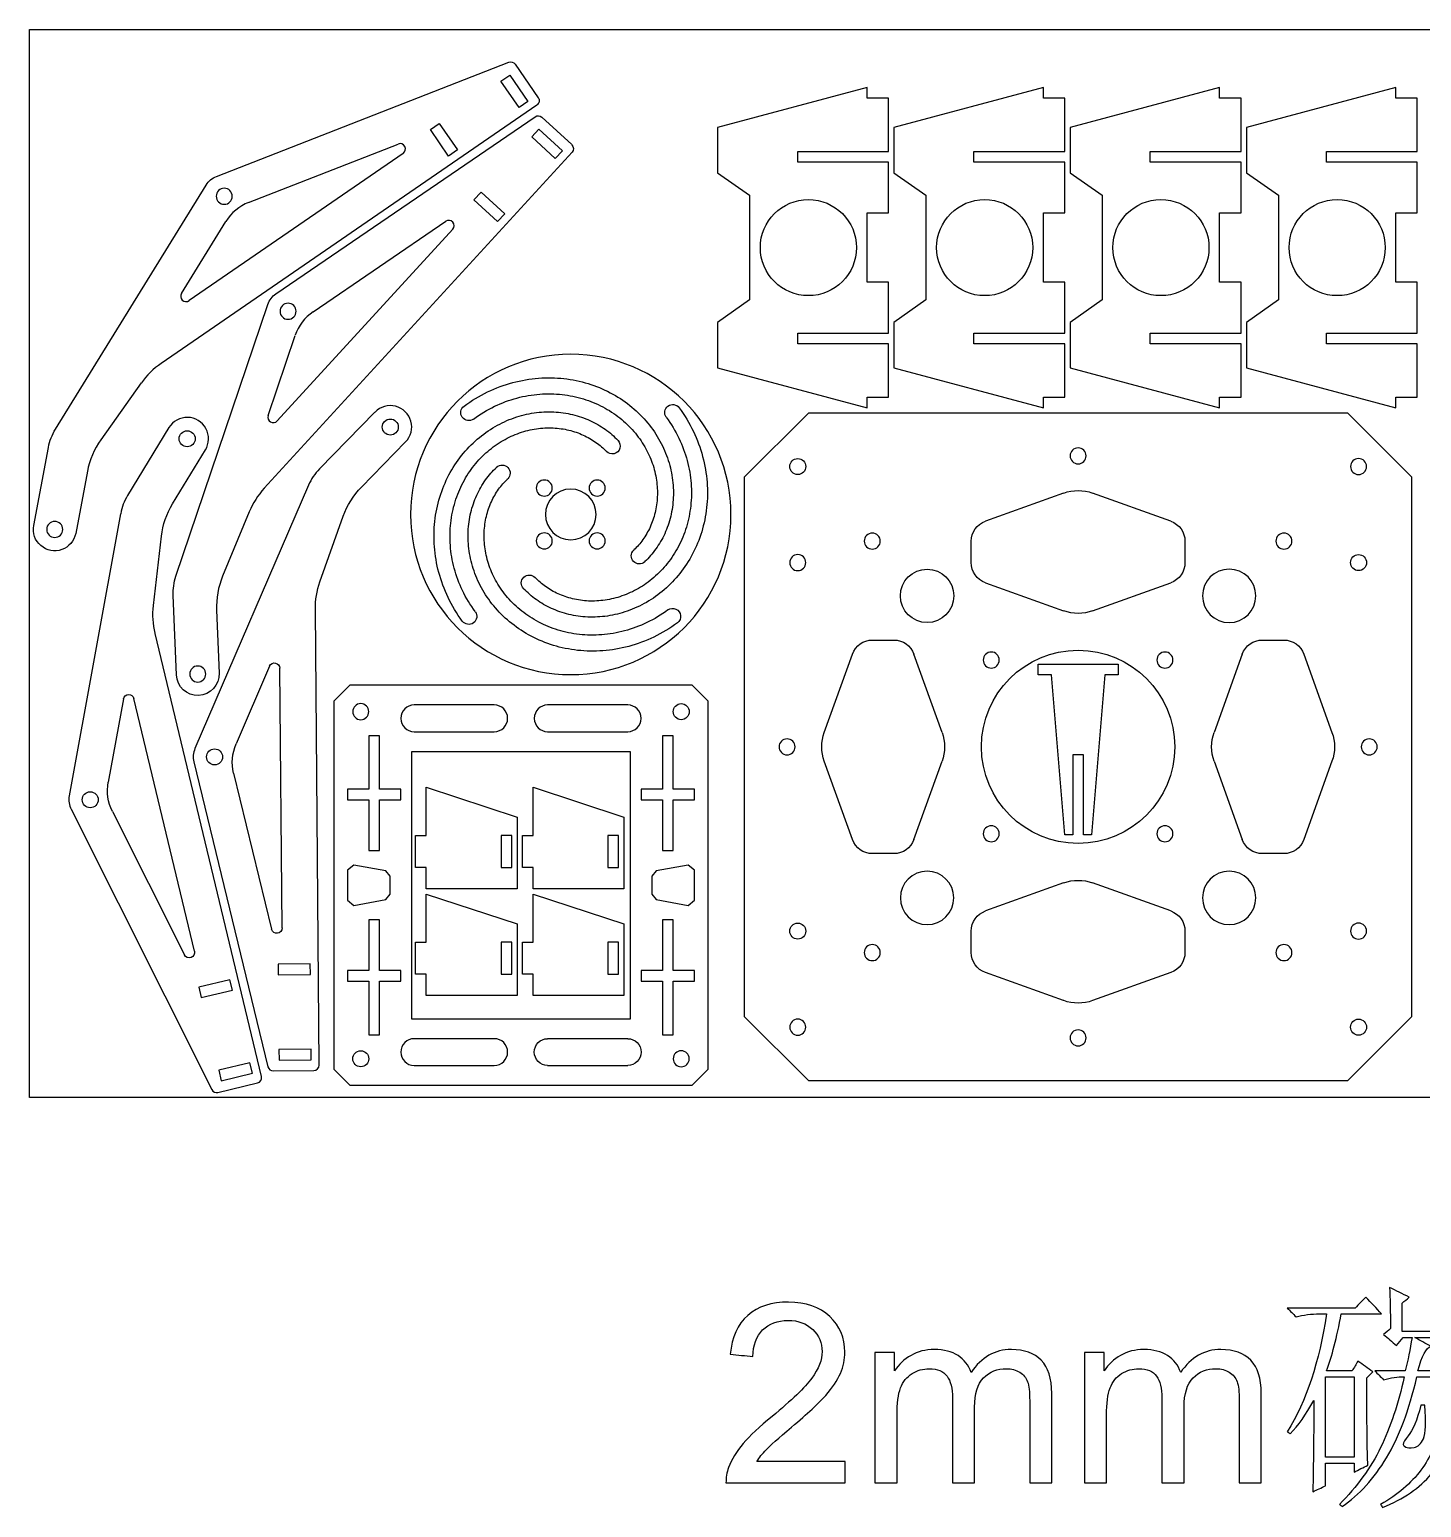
# Model space of a CAD drawing. Header units: millimetres. Extents: x -470 to 288, y -77 to 200.
# Drawn here: x -470.1 to -209.5, y -76.8 to 200 of the extents above; entities that cross this region are included whole.
import ezdxf

# ---------------------------------------------------------------- set-up
doc = ezdxf.new("R2010")
doc.units = ezdxf.units.MM
doc.layers.add('1', color=7, linetype='CONTINUOUS', true_color=0xffffff)

msp = doc.modelspace()

# ---------------------------------------------------------------- linework, layer by layer
at = {"layer": '1', "color": 3, "linetype": 'Continuous'}
for p, q in [((-470.13, 200.03), (-0.13, 200.03)), ((-470.13, 0.03), (-470.13, 200.03)), ((-435.13, 172.53), (-380.4, 193.9)), ((-381.88, 190.35), (-380.23, 191.49)), ((-380.23, 191.49), (-376.83, 186.54)), ((-379.22, 193.54), (-374.9, 187.27)), ((-378.48, 185.41), (-381.88, 190.35)), ((-313.3, 189.19), (-341.3, 181.68)), ((-313.3, 187.19), (-313.3, 189.19)), ((-280.3, 189.19), (-308.3, 181.68)), ((-280.3, 187.19), (-280.3, 189.19)), ((-247.3, 189.19), (-275.3, 181.68)), ((-247.3, 187.19), (-247.3, 189.19)), ((-214.3, 189.19), (-242.3, 181.68)), ((-214.3, 187.19), (-214.3, 189.19)), ((-375.16, 185.88), (-445.48, 137.5)), ((-376.83, 186.54), (-378.48, 185.41)), ((-309.3, 187.19), (-313.3, 187.19)), ((-309.3, 177.19), (-309.3, 187.19)), ((-276.3, 187.19), (-280.3, 187.19)), ((-276.3, 177.19), (-276.3, 187.19)), ((-243.3, 187.19), (-247.3, 187.19)), ((-243.3, 177.19), (-243.3, 187.19)), ((-210.3, 187.19), (-214.3, 187.19)), ((-210.3, 177.19), (-210.3, 187.19)), ((-423.99, 150.56), (-375.47, 183.7)), ((-374.23, 183.61), (-368.62, 178.47)), ((-395.06, 181.29), (-393.41, 182.42)), ((-391.66, 176.34), (-395.06, 181.29)), ((-393.41, 182.42), (-390.01, 177.48)), ((-376.11, 179.91), (-374.76, 181.39)), ((-371.69, 175.86), (-376.11, 179.91)), ((-374.76, 181.39), (-370.34, 177.33)), ((-341.3, 181.68), (-341.3, 173.19)), ((-308.3, 181.68), (-308.3, 173.19)), ((-275.3, 181.68), (-275.3, 173.19)), ((-242.3, 181.68), (-242.3, 173.19)), ((-429.12, 167.65), (-401.11, 178.59)), ((-390.01, 177.48), (-391.66, 176.34)), ((-370.34, 177.33), (-371.69, 175.86)), ((-326.3, 175.19), (-326.3, 177.19)), ((-326.3, 177.19), (-309.3, 177.19)), ((-293.3, 177.19), (-276.3, 177.19)), ((-293.3, 175.19), (-293.3, 177.19)), ((-260.3, 175.19), (-260.3, 177.19)), ((-260.3, 177.19), (-243.3, 177.19)), ((-227.3, 175.19), (-227.3, 177.19)), ((-227.3, 177.19), (-210.3, 177.19)), ((-400.18, 176.83), (-440.27, 149.26)), ((-368.56, 177.06), (-426.2, 114.11)), ((-309.3, 175.19), (-326.3, 175.19)), ((-309.3, 165.69), (-309.3, 175.19)), ((-276.3, 175.19), (-293.3, 175.19)), ((-276.3, 165.69), (-276.3, 175.19)), ((-243.3, 175.19), (-260.3, 175.19)), ((-243.3, 165.69), (-243.3, 175.19)), ((-210.3, 175.19), (-227.3, 175.19)), ((-210.3, 165.69), (-210.3, 175.19)), ((-341.3, 173.19), (-335.3, 168.99)), ((-308.3, 173.19), (-302.3, 168.99)), ((-275.3, 173.19), (-269.3, 168.99)), ((-242.3, 173.19), (-236.3, 168.99)), ((-465.28, 125.18), (-437.08, 170.9)), ((-386.92, 168.11), (-385.57, 169.59)), ((-385.57, 169.59), (-381.14, 165.53)), ((-335.3, 168.99), (-335.3, 149.39)), ((-302.3, 168.99), (-302.3, 149.39)), ((-269.3, 168.99), (-269.3, 149.39)), ((-236.3, 168.99), (-236.3, 149.39)), ((-382.49, 164.06), (-386.92, 168.11)), ((-441.69, 150.61), (-433.36, 164.11)), ((-417.03, 147.16), (-392.21, 164.12)), ((-381.14, 165.53), (-382.49, 164.06)), ((-313.3, 152.69), (-313.3, 165.69)), ((-313.3, 165.69), (-309.3, 165.69)), ((-280.3, 165.69), (-276.3, 165.69)), ((-280.3, 152.69), (-280.3, 165.69)), ((-247.3, 152.69), (-247.3, 165.69)), ((-247.3, 165.69), (-243.3, 165.69)), ((-214.3, 152.69), (-214.3, 165.69)), ((-214.3, 165.69), (-210.3, 165.69)), ((-390.9, 162.62), (-423.76, 126.73)), ((-309.3, 152.69), (-313.3, 152.69)), ((-309.3, 143.19), (-309.3, 152.69)), ((-276.3, 152.69), (-280.3, 152.69)), ((-276.3, 143.19), (-276.3, 152.69)), ((-243.3, 152.69), (-247.3, 152.69)), ((-243.3, 143.19), (-243.3, 152.69)), ((-210.3, 152.69), (-214.3, 152.69)), ((-210.3, 143.19), (-210.3, 152.69)), ((-442.71, 97.65), (-425.52, 148.54)), ((-335.3, 149.39), (-341.3, 145.19)), ((-302.3, 149.39), (-308.3, 145.19)), ((-269.3, 149.39), (-275.3, 145.19)), ((-236.3, 149.39), (-242.3, 145.19)), ((-341.3, 145.19), (-341.3, 136.69)), ((-308.3, 145.19), (-308.3, 136.69)), ((-275.3, 145.19), (-275.3, 136.69)), ((-242.3, 145.19), (-242.3, 136.69)), ((-425.45, 127.73), (-420.37, 142.76)), ((-326.3, 143.19), (-309.3, 143.19)), ((-326.3, 141.19), (-326.3, 143.19)), ((-309.3, 141.19), (-326.3, 141.19)), ((-309.3, 131.19), (-309.3, 141.19)), ((-293.3, 143.19), (-276.3, 143.19)), ((-293.3, 141.19), (-293.3, 143.19)), ((-276.3, 141.19), (-293.3, 141.19)), ((-276.3, 131.19), (-276.3, 141.19)), ((-260.3, 141.19), (-260.3, 143.19)), ((-260.3, 143.19), (-243.3, 143.19)), ((-243.3, 141.19), (-260.3, 141.19)), ((-243.3, 131.19), (-243.3, 141.19)), ((-227.3, 143.19), (-210.3, 143.19)), ((-227.3, 141.19), (-227.3, 143.19)), ((-210.3, 141.19), (-227.3, 141.19)), ((-210.3, 131.19), (-210.3, 141.19)), ((-341.3, 136.69), (-313.3, 129.19)), ((-308.3, 136.69), (-280.3, 129.19)), ((-275.3, 136.69), (-247.3, 129.19)), ((-242.3, 136.69), (-214.3, 129.19)), ((-449.2, 133.85), (-456.77, 123.22)), ((-313.3, 131.19), (-309.3, 131.19)), ((-313.3, 129.19), (-313.3, 131.19)), ((-280.3, 129.19), (-280.3, 131.19)), ((-280.3, 131.19), (-276.3, 131.19)), ((-247.3, 131.19), (-243.3, 131.19)), ((-247.3, 129.19), (-247.3, 131.19)), ((-214.3, 131.19), (-210.3, 131.19)), ((-214.3, 129.19), (-214.3, 131.19)), ((-405.45, 128.39), (-415.85, 117.74)), ((-324.3, 128.19), (-336.3, 116.19)), ((-223.3, 128.19), (-324.3, 128.19)), ((-211.3, 116.19), (-223.3, 128.19)), ((-444.03, 125.47), (-451.77, 112.76)), ((-407.98, 114.34), (-399.72, 122.8)), ((-469.35, 107.15), (-466.59, 121.78)), ((-443.35, 111.22), (-437.2, 121.31)), ((-459.3, 117.29), (-461.49, 105.67)), ((-417.88, 114.71), (-439.16, 65.39)), ((-336.3, 116.19), (-336.3, 15.19)), ((-211.3, 15.19), (-211.3, 116.19)), ((-276.51, 113.21), (-291.15, 107.95)), ((-256.45, 107.95), (-271.09, 113.21)), ((-453.07, 109.35), (-462.71, 56.51)), ((-428.99, 109.71), (-433.98, 97.65)), ((-415.76, 96.57), (-411.39, 108.87)), ((-446.92, 92.15), (-445.44, 105.12)), ((-293.8, 100.19), (-293.8, 104.19)), ((-253.8, 104.19), (-253.8, 100.19)), ((-291.15, 96.42), (-276.51, 91.16)), ((-271.09, 91.16), (-256.45, 96.42)), ((-442.62, 79.16), (-443.23, 94.04)), ((-415.91, 6.08), (-416.62, 91.43)), ((-435.11, 91.3), (-434.63, 79.49)), ((-426.71, 3.95), (-446.6, 86.95)), ((-321.33, 68.39), (-316.06, 83.04)), ((-312.3, 85.69), (-308.3, 85.69)), ((-299.27, 68.39), (-304.54, 83.04)), ((-243.06, 83.04), (-248.33, 68.39)), ((-239.3, 85.69), (-235.3, 85.69)), ((-231.54, 83.04), (-226.27, 68.39)), ((-425.18, 80.81), (-431.46, 66.24)), ((-422.85, 31.76), (-423.26, 80.42)), ((-281.3, 81.19), (-266.3, 81.19)), ((-281.3, 79.19), (-281.3, 81.19)), ((-266.3, 81.19), (-266.3, 79.19)), ((-278.8, 79.19), (-281.3, 79.19)), ((-276.3, 49.19), (-278.8, 79.19)), ((-268.8, 79.19), (-271.3, 49.19)), ((-266.3, 79.19), (-268.8, 79.19)), ((-410.12, 77.28, 0.05), (-413.12, 74.28, 0.05)), ((-410.12, 77.28, 0.05), (-346.12, 77.28, 0.05)), ((-343.12, 74.28, 0.05), (-346.12, 77.28, 0.05)), ((-452.55, 74.67), (-455.4, 59.06)), ((-439.26, 27.41), (-450.6, 74.73)), ((-413.12, 5.28, 0.05), (-413.12, 74.28, 0.05)), ((-383.12, 73.53, 0.05), (-398.12, 73.53, 0.05)), ((-358.12, 73.53, 0.05), (-373.12, 73.53, 0.05)), ((-343.12, 74.28, 0.05), (-343.12, 5.28, 0.05)), ((-404.62, 67.78, 0.05), (-406.62, 67.78, 0.05)), ((-406.62, 67.78, 0.05), (-406.62, 57.78, 0.05)), ((-404.62, 57.78, 0.05), (-404.62, 67.78, 0.05)), ((-398.12, 68.53, 0.05), (-383.12, 68.53, 0.05)), ((-373.12, 68.53, 0.05), (-358.12, 68.53, 0.05)), ((-351.62, 67.78, 0.05), (-351.62, 57.78, 0.05)), ((-349.62, 67.78, 0.05), (-351.62, 67.78, 0.05)), ((-349.62, 57.78, 0.05), (-349.62, 67.78, 0.05)), ((-357.62, 64.78, 0.05), (-398.62, 64.78, 0.05)), ((-398.62, 64.78, 0.05), (-398.62, 14.78, 0.05)), ((-357.62, 14.78, 0.05), (-357.62, 64.78, 0.05)), ((-274.8, 64.19), (-274.8, 49.19)), ((-272.8, 64.19), (-274.8, 64.19)), ((-272.8, 49.19), (-272.8, 64.19)), ((-439.37, 62.86), (-425.49, 5.77)), ((-316.06, 48.33), (-321.33, 62.98)), ((-304.54, 48.33), (-299.27, 62.98)), ((-248.33, 62.98), (-243.06, 48.33)), ((-226.27, 62.98), (-231.54, 48.33)), ((-431.93, 60.74), (-424.82, 31.52)), ((-410.62, 57.78, 0.05), (-410.62, 55.78, 0.05)), ((-406.62, 57.78, 0.05), (-410.62, 57.78, 0.05)), ((-410.62, 55.78, 0.05), (-406.62, 55.78, 0.05)), ((-406.62, 55.78, 0.05), (-406.62, 46.28, 0.05)), ((-400.62, 57.78, 0.05), (-404.62, 57.78, 0.05)), ((-404.62, 46.28, 0.05), (-404.62, 55.78, 0.05)), ((-404.62, 55.78, 0.05), (-400.62, 55.78, 0.05)), ((-400.62, 55.78, 0.05), (-400.62, 57.78, 0.05)), ((-395.85, 58.12, -0.03), (-378.85, 52.53, 0.03)), ((-395.85, 49.11, -0.03), (-395.85, 58.12, -0.03)), ((-375.85, 58.12, -0.03), (-358.85, 52.53, 0.03)), ((-375.85, 49.11, -0.03), (-375.85, 58.12, -0.03)), ((-351.62, 57.78, 0.05), (-355.62, 57.78, 0.05)), ((-355.62, 57.78, 0.05), (-355.62, 55.78, 0.05)), ((-355.62, 55.78, 0.05), (-351.62, 55.78, 0.05)), ((-351.62, 55.78, 0.05), (-351.62, 46.28, 0.05)), ((-345.62, 57.78, 0.05), (-349.62, 57.78, 0.05)), ((-349.62, 55.78, 0.05), (-345.62, 55.78, 0.05)), ((-349.62, 46.28, 0.05), (-349.62, 55.78, 0.05)), ((-345.62, 55.78, 0.05), (-345.62, 57.78, 0.05)), ((-462.35, 53.99), (-435.98, 1.49)), ((-454.62, 53.6), (-441.12, 26.73)), ((-378.85, 52.53, 0.03), (-378.85, 39.11, 0.03)), ((-358.85, 52.53, 0.03), (-358.85, 39.11, 0.03)), ((-397.85, 49.11, -0.04), (-395.85, 49.11, -0.03)), ((-397.85, 43.11, -0.04), (-397.85, 49.11, -0.04)), ((-381.85, 49.11, 0.02), (-381.85, 43.11, 0.02)), ((-379.85, 49.11, 0.03), (-381.85, 49.11, 0.02)), ((-379.85, 43.11, 0.03), (-379.85, 49.11, 0.03)), ((-377.85, 49.11, -0.04), (-375.85, 49.11, -0.03)), ((-377.85, 43.11, -0.04), (-377.85, 49.11, -0.04)), ((-361.85, 49.11, 0.02), (-361.85, 43.11, 0.02)), ((-359.85, 49.11, 0.03), (-361.85, 49.11, 0.02)), ((-359.85, 43.11, 0.03), (-359.85, 49.11, 0.03)), ((-274.8, 49.19), (-276.3, 49.19)), ((-271.3, 49.19), (-272.8, 49.19)), ((-406.62, 46.28, 0.05), (-404.62, 46.28, 0.05)), ((-351.62, 46.28, 0.05), (-349.62, 46.28, 0.05)), ((-308.3, 45.69), (-312.3, 45.69)), ((-235.3, 45.69), (-239.3, 45.69)), ((-409.43, 43.56, 0.05), (-410.62, 42.58, 0.05)), ((-410.62, 42.58, 0.05), (-410.62, 36.99, 0.05)), ((-403.43, 42.44, 0.05), (-409.43, 43.56, 0.05)), ((-402.62, 41.45, 0.05), (-403.43, 42.44, 0.05)), ((-395.85, 43.11, -0.03), (-397.85, 43.11, -0.04)), ((-395.85, 39.11, -0.03), (-395.85, 43.11, -0.03)), ((-381.85, 43.11, 0.02), (-379.85, 43.11, 0.03)), ((-375.85, 43.11, -0.03), (-377.85, 43.11, -0.04)), ((-375.85, 39.11, -0.03), (-375.85, 43.11, -0.03)), ((-361.85, 43.11, 0.02), (-359.85, 43.11, 0.03)), ((-352.8, 42.44, 0.05), (-353.62, 41.45, 0.05)), ((-346.8, 43.56, 0.05), (-352.8, 42.44, 0.05)), ((-345.62, 42.58, 0.05), (-346.8, 43.56, 0.05)), ((-345.62, 36.99, 0.05), (-345.62, 42.58, 0.05)), ((-402.62, 38.11, 0.05), (-402.62, 41.45, 0.05)), ((-378.85, 39.11, 0.03), (-395.85, 39.11, -0.03)), ((-358.85, 39.11, 0.03), (-375.85, 39.11, -0.03)), ((-353.62, 41.45, 0.05), (-353.62, 38.11, 0.05)), ((-276.51, 40.21), (-291.15, 34.95)), ((-256.45, 34.95), (-271.09, 40.21)), ((-410.62, 36.99, 0.05), (-409.43, 36, 0.05)), ((-409.43, 36, 0.05), (-403.43, 37.13, 0.05)), ((-403.43, 37.13, 0.05), (-402.62, 38.11, 0.05)), ((-395.85, 38.12, -0.03), (-378.85, 32.53, 0.03)), ((-395.85, 29.11, -0.03), (-395.85, 38.12, -0.03)), ((-375.85, 38.12, -0.03), (-358.85, 32.53, 0.03)), ((-375.85, 29.11, -0.03), (-375.85, 38.12, -0.03)), ((-353.62, 38.11, 0.05), (-352.8, 37.13, 0.05)), ((-352.8, 37.13, 0.05), (-346.8, 36, 0.05)), ((-346.8, 36, 0.05), (-345.62, 36.99, 0.05)), ((-404.62, 33.28, 0.05), (-406.62, 33.28, 0.05)), ((-406.62, 33.28, 0.05), (-406.62, 23.78, 0.05)), ((-404.62, 23.78, 0.05), (-404.62, 33.28, 0.05)), ((-351.62, 33.28, 0.05), (-351.62, 23.78, 0.05)), ((-349.62, 33.28, 0.05), (-351.62, 33.28, 0.05)), ((-349.62, 23.78, 0.05), (-349.62, 33.28, 0.05)), ((-378.85, 32.53, 0.03), (-378.85, 19.11, 0.03)), ((-358.85, 32.53, 0.03), (-358.85, 19.11, 0.03)), ((-293.8, 27.19), (-293.8, 31.19)), ((-253.8, 31.19), (-253.8, 27.19)), ((-397.85, 29.11, -0.04), (-395.85, 29.11, -0.03)), ((-397.85, 23.11, -0.04), (-397.85, 29.11, -0.04)), ((-381.85, 29.11, 0.02), (-381.85, 23.11, 0.02)), ((-379.85, 29.11, 0.03), (-381.85, 29.11, 0.02)), ((-379.85, 23.11, 0.03), (-379.85, 29.11, 0.03)), ((-377.85, 29.11, -0.04), (-375.85, 29.11, -0.03)), ((-377.85, 23.11, -0.04), (-377.85, 29.11, -0.04)), ((-361.85, 29.11, 0.02), (-361.85, 23.11, 0.02)), ((-359.85, 29.11, 0.03), (-361.85, 29.11, 0.02)), ((-359.85, 23.11, 0.03), (-359.85, 29.11, 0.03)), ((-417.56, 25.07), (-423.56, 25.02)), ((-423.56, 25.02), (-423.55, 23.02)), ((-417.55, 23.07), (-417.56, 25.07)), ((-423.55, 23.02), (-417.55, 23.07)), ((-410.62, 23.78, 0.05), (-410.62, 21.78, 0.05)), ((-406.62, 23.78, 0.05), (-410.62, 23.78, 0.05)), ((-400.62, 23.78, 0.05), (-404.62, 23.78, 0.05)), ((-400.62, 21.78, 0.05), (-400.62, 23.78, 0.05)), ((-395.85, 23.11, -0.03), (-397.85, 23.11, -0.04)), ((-395.85, 19.11, -0.03), (-395.85, 23.11, -0.03)), ((-381.85, 23.11, 0.02), (-379.85, 23.11, 0.03)), ((-375.85, 23.11, -0.03), (-377.85, 23.11, -0.04)), ((-375.85, 19.11, -0.03), (-375.85, 23.11, -0.03)), ((-361.85, 23.11, 0.02), (-359.85, 23.11, 0.03)), ((-355.62, 23.78, 0.05), (-355.62, 21.78, 0.05)), ((-351.62, 23.78, 0.05), (-355.62, 23.78, 0.05)), ((-345.62, 23.78, 0.05), (-349.62, 23.78, 0.05)), ((-345.62, 21.78, 0.05), (-345.62, 23.78, 0.05)), ((-276.51, 18.16), (-291.15, 23.42)), ((-256.45, 23.42), (-271.09, 18.16)), ((-432.6, 22.07), (-438.43, 20.67)), ((-438.43, 20.67), (-437.97, 18.73)), ((-437.97, 18.73), (-432.13, 20.13)), ((-432.13, 20.13), (-432.6, 22.07)), ((-410.62, 21.78, 0.05), (-406.62, 21.78, 0.05)), ((-406.62, 21.78, 0.05), (-406.62, 11.78, 0.05)), ((-404.62, 11.78, 0.05), (-404.62, 21.78, 0.05)), ((-404.62, 21.78, 0.05), (-400.62, 21.78, 0.05)), ((-355.62, 21.78, 0.05), (-351.62, 21.78, 0.05)), ((-351.62, 21.78, 0.05), (-351.62, 11.78, 0.05)), ((-349.62, 11.78, 0.05), (-349.62, 21.78, 0.05)), ((-349.62, 21.78, 0.05), (-345.62, 21.78, 0.05)), ((-378.85, 19.11, 0.03), (-395.85, 19.11, -0.03)), ((-358.85, 19.11, 0.03), (-375.85, 19.11, -0.03)), ((-398.62, 14.78, 0.05), (-357.62, 14.78, 0.05)), ((-336.3, 15.19), (-324.3, 3.19)), ((-223.3, 3.19), (-211.3, 15.19)), ((-406.62, 11.78, 0.05), (-404.62, 11.78, 0.05)), ((-351.62, 11.78, 0.05), (-349.62, 11.78, 0.05)), ((-417.43, 9.07), (-423.43, 9.02)), ((-423.43, 9.02), (-423.41, 7.02)), ((-417.42, 7.07), (-417.43, 9.07)), ((-383.12, 11.03, 0.05), (-398.12, 11.03, 0.05)), ((-358.12, 11.03, 0.05), (-373.12, 11.03, 0.05)), ((-428.87, 6.51), (-434.7, 5.11)), ((-428.4, 4.57), (-428.87, 6.51)), ((-423.41, 7.02), (-417.42, 7.07)), ((-398.12, 6.03, 0.05), (-383.12, 6.03, 0.05)), ((-373.12, 6.03, 0.05), (-358.12, 6.03, 0.05)), ((-434.7, 5.11), (-434.24, 3.17)), ((-434.24, 3.17), (-428.4, 4.57)), ((-424.51, 5.01), (-416.9, 5.07)), ((-413.12, 5.28, 0.05), (-410.12, 2.28, 0.05)), ((-346.12, 2.28, 0.05), (-343.12, 5.28, 0.05)), ((-324.3, 3.19), (-223.3, 3.19)), ((-0.13, 0.03), (-470.13, 0.03)), ((-434.86, 0.97), (-427.45, 2.74)), ((-346.12, 2.28, 0.05), (-410.12, 2.28, 0.05))]:
    msp.add_line(p, q, dxfattribs=at)
at = {"layer": '1', "color": 3, "linetype": 'Continuous', "extrusion": (0, 0, -1)}
for centre, radius in [((433.68, 168.8), 1.5), ((421.73, 147.26), 1.5), ((368.8, 109.21, -0.05), 30), ((273.8, 120.19), 1.5), ((221.3, 118.19), 1.5), ((373.75, 114.16, -0.05), 1.5), ((368.8, 109.21, -0.05), 4.75), ((363.85, 114.16, -0.05), 1.5), ((465.42, 106.41), 1.5), ((373.75, 104.26, -0.05), 1.5), ((363.85, 104.26, -0.05), 1.5), ((312.34, 104.22), 1.5), ((235.26, 104.22), 1.5), ((326.3, 100.19), 1.5), ((245.52, 93.97), 5), ((290.06, 81.95), 1.5), ((257.54, 81.95), 1.5), ((438.63, 79.33), 1.5), ((408.12, 72.28, -0.05), 1.5), ((328.3, 65.69), 1.5), ((219.3, 65.69), 1.5), ((290.06, 49.42), 1.5), ((257.54, 49.42), 1.5), ((302.08, 37.4), 5), ((245.52, 37.4), 5), ((221.3, 31.19), 1.5), ((312.34, 27.15), 1.5), ((235.26, 27.15), 1.5), ((326.3, 13.19), 1.5), ((273.8, 11.19), 1.5), ((348.12, 7.28, -0.05), 1.5)]:
    msp.add_circle(centre, radius, dxfattribs=at)
at = {"layer": '1', "color": 3, "linetype": 'Continuous'}
for centre, radius in [((-324.3, 159.19), 9), ((-291.3, 159.19), 9), ((-258.3, 159.19), 9), ((-225.3, 159.19), 9), ((-440.62, 123.39), 1.5), ((-402.58, 125.59), 1.5), ((-326.3, 118.19), 1.5), ((-221.3, 100.19), 1.5), ((-302.08, 93.97), 5), ((-273.8, 65.69), 18.1), ((-348.12, 72.28, 0.05), 1.5), ((-435.48, 63.81), 1.5), ((-458.77, 55.79), 1.5), ((-326.3, 31.19), 1.5), ((-221.3, 13.19), 1.5), ((-408.12, 7.28, 0.05), 1.5)]:
    msp.add_circle(centre, radius, dxfattribs=at)
at = {"layer": '1', "color": 3, "linetype": 'Continuous', "extrusion": (0, 0, -1)}
for centre, radius, start, end in [((380.04, 192.97), 1, 68.6642, 145.4769), ((375.72, 186.7), 1, 145.4769, 235.4769), ((374.91, 182.88), 1, 55.6642, 132.4769), ((369.29, 177.73), 1, 132.4769, 222.4769), ((433.68, 168.8), 4, 31.6642, 68.6642), ((421.73, 147.26), 4, 18.6642, 55.6642), ((387.89, 128.3, -0.05), 1.5, 233.7134, 53.7134), ((349.71, 128.3, -0.05), 1.5, 323.7134, 143.7134), ((456.77, 119.93), 10, 10.6642, 31.6642), ((361.04, 122.05, -0.05), 1.5, 136.5715, 316.5715), ((381.64, 116.97, -0.05), 1.5, 46.5715, 226.5715), ((397.25, 103.86), 15, 19.5231, 44.3358), ((273.8, 105.69), 8, 70.2342, 109.7658), ((430.53, 103.42), 15, 6.5231, 31.3358), ((289.8, 104.19), 4, 0, 70.2342), ((257.8, 104.19), 4, 109.7658, 180), ((465.42, 106.41), 4, 190.6642, 10.6642), ((355.96, 101.45, -0.05), 1.5, 226.5715, 46.5715), ((289.8, 100.19), 4, 289.7658, 0), ((257.8, 100.19), 4, 180, 250.2342), ((433.24, 94.45), 10, 357.6642, 18.6642), ((376.56, 96.37, -0.05), 1.5, 316.5715, 136.5715), ((401.62, 91.56), 15, 359.5231, 19.5231), ((432.02, 90.45), 15, 346.5231, 6.5231), ((349.71, 90.12, -0.05), 1.5, 53.7134, 233.7134), ((387.89, 90.12, -0.05), 1.5, 143.7134, 323.7134), ((273.8, 98.69), 8, 250.2342, 289.7658), ((312.3, 81.69), 4, 19.7658, 90), ((308.3, 81.69), 4, 90, 160.2342), ((239.3, 81.69), 4, 19.7658, 90), ((235.3, 81.69), 4, 90, 160.2342), ((424.26, 80.41), 1, 23.3358, 179.5231), ((438.63, 79.33), 4, 177.6642, 357.6642), ((451.57, 74.49), 1, 10.3358, 166.5231), ((313.8, 65.69), 8, 340.2342, 19.7658), ((306.8, 65.69), 8, 160.2342, 199.7658), ((240.8, 65.69), 8, 340.2342, 19.7658), ((233.8, 65.69), 8, 160.2342, 199.7658), ((423.47, 62.79), 8.7, 346.3358, 23.3358), ((446.84, 57.5), 8.7, 333.3358, 10.3358), ((312.3, 49.69), 4, 270, 340.2342), ((308.3, 49.69), 4, 199.7658, 270), ((239.3, 49.69), 4, 270, 340.2342), ((235.3, 49.69), 4, 199.7658, 270), ((273.8, 32.69), 8, 70.2342, 109.7658), ((289.8, 31.19), 4, 0, 70.2342), ((257.8, 31.19), 4, 109.7658, 180), ((423.85, 31.76), 1, 179.5231, 346.3358), ((440.23, 27.18), 1, 166.5231, 333.3358), ((289.8, 27.19), 4, 289.7658, 0), ((257.8, 27.19), 4, 180, 250.2342), ((273.8, 25.69), 8, 250.2342, 289.7658), ((373.12, 8.53, -0.05), 2.5, 270, 90), ((358.12, 8.53, -0.05), 2.5, 90, 270)]:
    msp.add_arc(centre, radius, start, end, dxfattribs=at)
at = {"layer": '1', "color": 3, "linetype": 'Continuous'}
for centre, radius, start, end in [((-400.75, 177.66), 1, 304.5231, 111.3358), ((-425.95, 159.54), 8.7, 111.3358, 148.3358), ((-391.64, 163.29), 1, 317.5231, 124.3358), ((-440.84, 150.08), 1, 148.3358, 304.5231), ((-412.13, 139.98), 8.7, 124.3358, 161.3358), ((-436.98, 125.14), 15, 124.5231, 144.5231), ((-440.62, 123.39), 4, 328.6642, 148.6642), ((-424.5, 127.41), 1, 161.3358, 317.5231), ((-402.58, 125.59), 4, 315.6642, 135.6642), ((-444.56, 114.51), 15, 144.5231, 169.3358), ((-408.7, 110.75), 10, 135.6642, 156.6642), ((-415.13, 103.98), 15, 137.5231, 157.5231), ((-443.23, 107.56), 10, 148.6642, 169.6642), ((-420.12, 91.91), 15, 157.5231, 182.3358), ((-398.12, 71.03, 0.05), 2.5, 90, 270), ((-383.12, 71.03, 0.05), 2.5, 270, 90), ((-373.12, 71.03, 0.05), 2.5, 90, 270), ((-358.12, 71.03, 0.05), 2.5, 270, 90), ((-435.48, 63.81), 4, 156.6642, 193.6642), ((-458.77, 55.79), 4, 169.6642, 206.6642), ((-398.12, 8.53, 0.05), 2.5, 90, 270), ((-383.12, 8.53, 0.05), 2.5, 270, 90), ((-424.52, 6.01), 1, 193.6642, 270.4769), ((-416.91, 6.07), 1, 270.4769, 0.4769), ((-427.68, 3.71), 1, 283.4769, 13.4769), ((-435.09, 1.94), 1, 206.6642, 283.4769)]:
    msp.add_arc(centre, radius, start, end, dxfattribs=at)
at = {"layer": '1', "color": 6, "linetype": 'Continuous'}
for points, knots in [([(-388.78, 129.51, 0.05), (-387.37, 130.54, 0.05), (-385.89, 131.43, 0.05), (-382.83, 132.9, 0.05), (-381.25, 133.49, 0.05), (-378.06, 134.34, 0.05), (-376.44, 134.62, 0.05), (-373.23, 134.86, 0.05), (-371.64, 134.83, 0.05), (-368.53, 134.49, 0.05), (-367.01, 134.17, 0.05), (-364.11, 133.28, 0.05), (-362.71, 132.71, 0.05), (-360.1, 131.33, 0.05), (-358.88, 130.54, 0.05), (-356.64, 128.75, 0.05), (-355.62, 127.77, 0.05), (-353.81, 125.67, 0.05), (-353.01, 124.55, 0.05), (-351.67, 122.23, 0.05), (-351.12, 121.02, 0.05), (-350.27, 118.57, 0.05), (-349.97, 117.32, 0.05), (-349.6, 114.84, 0.05), (-349.54, 113.6, 0.05), (-349.65, 111.18, 0.05), (-349.82, 110, 0.05), (-350.36, 107.73, 0.05), (-350.74, 106.64, 0.05), (-351.67, 104.59, 0.05), (-352.23, 103.64, 0.05), (-353.17, 102.32, 0.05), (-353.5, 101.9, 0.05), (-354.18, 101.11, 0.05), (-354.53, 100.74, 0.05), (-354.91, 100.38, 0.05), (-354.92, 100.37, 0.05), (-354.93, 100.36, 0.05)], [0, 0, 0, 0, 0.0625, 0.0625, 0.125, 0.125, 0.1875, 0.1875, 0.25, 0.25, 0.3125, 0.3125, 0.375, 0.375, 0.4375, 0.4375, 0.5, 0.5, 0.5625, 0.5625, 0.625, 0.625, 0.6875, 0.6875, 0.75, 0.75, 0.8125, 0.8125, 0.875, 0.875, 0.9375, 0.9375, 0.96875, 0.96875, 0.999023, 0.999023, 1, 1, 1, 1]), ([(-387, 127.09, 0.05), (-385.75, 128.02, 0.05), (-384.43, 128.81, 0.05), (-381.7, 130.12, 0.05), (-380.29, 130.64, 0.05), (-377.46, 131.4, 0.05), (-376.03, 131.64, 0.05), (-373.19, 131.85, 0.05), (-371.78, 131.83, 0.05), (-369.04, 131.53, 0.05), (-367.71, 131.25, 0.05), (-365.16, 130.47, 0.05), (-363.95, 129.96, 0.05), (-361.66, 128.77, 0.05), (-360.6, 128.07, 0.05), (-358.65, 126.52, 0.05), (-357.77, 125.67, 0.05), (-356.2, 123.85, 0.05), (-355.52, 122.89, 0.05), (-354.37, 120.89, 0.05), (-353.89, 119.86, 0.05), (-353.16, 117.76, 0.05), (-352.91, 116.7, 0.05), (-352.6, 114.59, 0.05), (-352.55, 113.54, 0.05), (-352.64, 111.5, 0.05), (-352.78, 110.51, 0.05), (-353.24, 108.61, 0.05), (-353.55, 107.71, 0.05), (-354.32, 106.01, 0.05), (-354.78, 105.22, 0.05), (-355.55, 104.14, 0.05), (-355.82, 103.79, 0.05), (-356.38, 103.15, 0.05), (-356.67, 102.85, 0.05), (-356.98, 102.56, 0.05), (-356.98, 102.55, 0.05), (-356.99, 102.54, 0.05)], [0, 0, 0, 0, 0.0625, 0.0625, 0.125, 0.125, 0.1875, 0.1875, 0.25, 0.25, 0.3125, 0.3125, 0.375, 0.375, 0.4375, 0.4375, 0.5, 0.5, 0.5625, 0.5625, 0.625, 0.625, 0.6875, 0.6875, 0.75, 0.75, 0.8125, 0.8125, 0.875, 0.875, 0.9375, 0.9375, 0.96875, 0.96875, 0.999023, 0.999023, 1, 1, 1, 1]), ([(-389.1, 89.23, 0.05), (-390.13, 90.64, 0.05), (-391.02, 92.12, 0.05), (-392.49, 95.18, 0.05), (-393.07, 96.76, 0.05), (-393.93, 99.95, 0.05), (-394.2, 101.57, 0.05), (-394.45, 104.78, 0.05), (-394.42, 106.37, 0.05), (-394.08, 109.48, 0.05), (-393.76, 111, 0.05), (-392.87, 113.91, 0.05), (-392.3, 115.3, 0.05), (-390.92, 117.91, 0.05), (-390.12, 119.13, 0.05), (-388.34, 121.37, 0.05), (-387.36, 122.39, 0.05), (-385.26, 124.2, 0.05), (-384.14, 125, 0.05), (-381.82, 126.34, 0.05), (-380.61, 126.89, 0.05), (-378.15, 127.74, 0.05), (-376.91, 128.05, 0.05), (-374.42, 128.41, 0.05), (-373.19, 128.47, 0.05), (-370.77, 128.36, 0.05), (-369.59, 128.19, 0.05), (-367.31, 127.65, 0.05), (-366.23, 127.27, 0.05), (-364.18, 126.34, 0.05), (-363.22, 125.79, 0.05), (-361.9, 124.85, 0.05), (-361.48, 124.51, 0.05), (-360.7, 123.83, 0.05), (-360.33, 123.48, 0.05), (-359.97, 123.1, 0.05), (-359.96, 123.09, 0.05), (-359.95, 123.08, 0.05)], [0, 0, 0, 0, 0.0625, 0.0625, 0.125, 0.125, 0.1875, 0.1875, 0.25, 0.25, 0.3125, 0.3125, 0.375, 0.375, 0.4375, 0.4375, 0.5, 0.5, 0.5625, 0.5625, 0.625, 0.625, 0.6875, 0.6875, 0.75, 0.75, 0.8125, 0.8125, 0.875, 0.875, 0.9375, 0.9375, 0.96875, 0.96875, 0.999023, 0.999023, 1, 1, 1, 1]), ([(-348.5, 129.19, 0.05), (-347.47, 127.79, 0.05), (-346.58, 126.3, 0.05), (-345.11, 123.24, 0.05), (-344.53, 121.66, 0.05), (-343.67, 118.47, 0.05), (-343.4, 116.85, 0.05), (-343.15, 113.64, 0.05), (-343.18, 112.05, 0.05), (-343.53, 108.94, 0.05), (-343.84, 107.42, 0.05), (-344.73, 104.52, 0.05), (-345.3, 103.13, 0.05), (-346.68, 100.51, 0.05), (-347.48, 99.29, 0.05), (-349.26, 97.05, 0.05), (-350.24, 96.03, 0.05), (-352.34, 94.22, 0.05), (-353.46, 93.43, 0.05), (-355.79, 92.08, 0.05), (-356.99, 91.53, 0.05), (-359.45, 90.68, 0.05), (-360.69, 90.38, 0.05), (-363.18, 90.01, 0.05), (-364.41, 89.95, 0.05), (-366.83, 90.06, 0.05), (-368.01, 90.23, 0.05), (-370.29, 90.78, 0.05), (-371.37, 91.15, 0.05), (-373.42, 92.08, 0.05), (-374.38, 92.64, 0.05), (-375.7, 93.58, 0.05), (-376.12, 93.91, 0.05), (-376.9, 94.59, 0.05), (-377.27, 94.94, 0.05), (-377.63, 95.32, 0.05), (-377.64, 95.33, 0.05), (-377.65, 95.34, 0.05)], [0, 0, 0, 0, 0.0625, 0.0625, 0.125, 0.125, 0.1875, 0.1875, 0.25, 0.25, 0.3125, 0.3125, 0.375, 0.375, 0.4375, 0.4375, 0.5, 0.5, 0.5625, 0.5625, 0.625, 0.625, 0.6875, 0.6875, 0.75, 0.75, 0.8125, 0.8125, 0.875, 0.875, 0.9375, 0.9375, 0.96875, 0.96875, 0.999023, 0.999023, 1, 1, 1, 1]), ([(-350.92, 127.42, 0.05), (-350, 126.16, 0.05), (-349.2, 124.84, 0.05), (-347.89, 122.11, 0.05), (-347.38, 120.71, 0.05), (-346.62, 117.87, 0.05), (-346.37, 116.44, 0.05), (-346.16, 113.6, 0.05), (-346.18, 112.2, 0.05), (-346.49, 109.46, 0.05), (-346.76, 108.12, 0.05), (-347.54, 105.57, 0.05), (-348.05, 104.36, 0.05), (-349.25, 102.08, 0.05), (-349.94, 101.01, 0.05), (-351.49, 99.06, 0.05), (-352.34, 98.18, 0.05), (-354.16, 96.61, 0.05), (-355.12, 95.93, 0.05), (-357.12, 94.78, 0.05), (-358.16, 94.31, 0.05), (-360.25, 93.58, 0.05), (-361.31, 93.32, 0.05), (-363.42, 93.01, 0.05), (-364.47, 92.96, 0.05), (-366.51, 93.05, 0.05), (-367.5, 93.19, 0.05), (-369.4, 93.65, 0.05), (-370.31, 93.96, 0.05), (-372, 94.73, 0.05), (-372.79, 95.19, 0.05), (-373.88, 95.96, 0.05), (-374.22, 96.24, 0.05), (-374.86, 96.79, 0.05), (-375.16, 97.08, 0.05), (-375.45, 97.39, 0.05), (-375.46, 97.4, 0.05), (-375.47, 97.41, 0.05)], [0, 0, 0, 0, 0.0625, 0.0625, 0.125, 0.125, 0.1875, 0.1875, 0.25, 0.25, 0.3125, 0.3125, 0.375, 0.375, 0.4375, 0.4375, 0.5, 0.5, 0.5625, 0.5625, 0.625, 0.625, 0.6875, 0.6875, 0.75, 0.75, 0.8125, 0.8125, 0.875, 0.875, 0.9375, 0.9375, 0.96875, 0.96875, 0.999023, 0.999023, 1, 1, 1, 1]), ([(-386.68, 91.01, 0.05), (-387.6, 92.26, 0.05), (-388.4, 93.59, 0.05), (-389.71, 96.31, 0.05), (-390.22, 97.72, 0.05), (-390.99, 100.55, 0.05), (-391.23, 101.98, 0.05), (-391.44, 104.82, 0.05), (-391.42, 106.23, 0.05), (-391.11, 108.97, 0.05), (-390.84, 110.3, 0.05), (-390.06, 112.85, 0.05), (-389.55, 114.07, 0.05), (-388.35, 116.35, 0.05), (-387.66, 117.41, 0.05), (-386.11, 119.36, 0.05), (-385.26, 120.24, 0.05), (-383.44, 121.81, 0.05), (-382.48, 122.49, 0.05), (-380.48, 123.65, 0.05), (-379.44, 124.12, 0.05), (-377.35, 124.85, 0.05), (-376.29, 125.1, 0.05), (-374.18, 125.41, 0.05), (-373.13, 125.46, 0.05), (-371.09, 125.37, 0.05), (-370.1, 125.23, 0.05), (-368.2, 124.78, 0.05), (-367.3, 124.46, 0.05), (-365.6, 123.69, 0.05), (-364.81, 123.23, 0.05), (-363.72, 122.46, 0.05), (-363.38, 122.19, 0.05), (-362.74, 121.63, 0.05), (-362.44, 121.34, 0.05), (-362.15, 121.04, 0.05), (-362.14, 121.03, 0.05), (-362.13, 121.02, 0.05)], [0, 0, 0, 0, 0.0625, 0.0625, 0.125, 0.125, 0.1875, 0.1875, 0.25, 0.25, 0.3125, 0.3125, 0.375, 0.375, 0.4375, 0.4375, 0.5, 0.5, 0.5625, 0.5625, 0.625, 0.625, 0.6875, 0.6875, 0.75, 0.75, 0.8125, 0.8125, 0.875, 0.875, 0.9375, 0.9375, 0.96875, 0.96875, 0.999023, 0.999023, 1, 1, 1, 1]), ([(-348.82, 88.91, 0.05), (-350.23, 87.88, 0.05), (-351.71, 86.99, 0.05), (-354.77, 85.52, 0.05), (-356.35, 84.94, 0.05), (-359.54, 84.08, 0.05), (-361.16, 83.81, 0.05), (-364.37, 83.56, 0.05), (-365.96, 83.59, 0.05), (-369.07, 83.94, 0.05), (-370.59, 84.25, 0.05), (-373.49, 85.14, 0.05), (-374.89, 85.72, 0.05), (-377.5, 87.09, 0.05), (-378.72, 87.89, 0.05), (-380.96, 89.67, 0.05), (-381.98, 90.65, 0.05), (-383.79, 92.75, 0.05), (-384.59, 93.87, 0.05), (-385.93, 96.2, 0.05), (-386.48, 97.4, 0.05), (-387.33, 99.86, 0.05), (-387.63, 101.1, 0.05), (-388, 103.59, 0.05), (-388.06, 104.82, 0.05), (-387.95, 107.24, 0.05), (-387.78, 108.43, 0.05), (-387.24, 110.7, 0.05), (-386.86, 111.78, 0.05), (-385.93, 113.83, 0.05), (-385.38, 114.79, 0.05), (-384.43, 116.11, 0.05), (-384.1, 116.53, 0.05), (-383.42, 117.31, 0.05), (-383.07, 117.68, 0.05), (-382.69, 118.04, 0.05), (-382.68, 118.05, 0.05), (-382.67, 118.06, 0.05)], [0, 0, 0, 0, 0.0625, 0.0625, 0.125, 0.125, 0.1875, 0.1875, 0.25, 0.25, 0.3125, 0.3125, 0.375, 0.375, 0.4375, 0.4375, 0.5, 0.5, 0.5625, 0.5625, 0.625, 0.625, 0.6875, 0.6875, 0.75, 0.75, 0.8125, 0.8125, 0.875, 0.875, 0.9375, 0.9375, 0.96875, 0.96875, 0.999023, 0.999023, 1, 1, 1, 1]), ([(-350.6, 91.33, 0.05), (-351.85, 90.41, 0.05), (-353.17, 89.62, 0.05), (-355.9, 88.31, 0.05), (-357.31, 87.79, 0.05), (-360.14, 87.03, 0.05), (-361.57, 86.78, 0.05), (-364.41, 86.57, 0.05), (-365.82, 86.59, 0.05), (-368.56, 86.9, 0.05), (-369.89, 87.18, 0.05), (-372.44, 87.96, 0.05), (-373.66, 88.46, 0.05), (-375.94, 89.66, 0.05), (-377, 90.35, 0.05), (-378.95, 91.9, 0.05), (-379.83, 92.75, 0.05), (-381.4, 94.57, 0.05), (-382.08, 95.53, 0.05), (-383.24, 97.53, 0.05), (-383.71, 98.57, 0.05), (-384.44, 100.66, 0.05), (-384.69, 101.73, 0.05), (-385, 103.83, 0.05), (-385.05, 104.88, 0.05), (-384.96, 106.92, 0.05), (-384.82, 107.91, 0.05), (-384.36, 109.81, 0.05), (-384.05, 110.72, 0.05), (-383.28, 112.41, 0.05), (-382.82, 113.2, 0.05), (-382.05, 114.29, 0.05), (-381.78, 114.63, 0.05), (-381.22, 115.27, 0.05), (-380.93, 115.57, 0.05), (-380.62, 115.86, 0.05), (-380.62, 115.87, 0.05), (-380.61, 115.88, 0.05)], [0, 0, 0, 0, 0.0625, 0.0625, 0.125, 0.125, 0.1875, 0.1875, 0.25, 0.25, 0.3125, 0.3125, 0.375, 0.375, 0.4375, 0.4375, 0.5, 0.5, 0.5625, 0.5625, 0.625, 0.625, 0.6875, 0.6875, 0.75, 0.75, 0.8125, 0.8125, 0.875, 0.875, 0.9375, 0.9375, 0.96875, 0.96875, 0.999023, 0.999023, 1, 1, 1, 1]), ([(-213.12, -43.82), (-210.91, -43.82), (-208.7, -43.82), (-206.49, -43.82), (-206.49, -39.17), (-206.55, -35.72), (-206.67, -33.52), (-205.45, -34.07), (-204.22, -34.62), (-203, -35.17), (-203.43, -35.54), (-203.85, -35.91), (-204.28, -36.28), (-204.28, -38.79), (-204.28, -41.31), (-204.28, -43.82), (-201.95, -43.82), (-199.62, -43.82), (-197.29, -43.82), (-197.29, -40.75), (-197.35, -38.06), (-197.48, -35.72), (-196.19, -36.34), (-194.9, -36.96), (-193.61, -37.57), (-194.1, -37.94), (-194.59, -38.31), (-195.08, -38.67), (-195.08, -41.12), (-195.02, -43.39), (-194.9, -45.48), (-195.7, -45.85), (-196.49, -46.22), (-197.29, -46.58), (-197.29, -46.03), (-197.29, -45.48), (-197.29, -44.93), (-201.77, -44.93), (-206.25, -44.93), (-210.73, -44.93), (-209.74, -45.48), (-208.76, -46.03), (-207.78, -46.58), (-208.64, -46.83), (-209.43, -48.36), (-210.17, -51.18), (-205.69, -51.18), (-201.22, -51.18), (-196.74, -51.18), (-196, -50.45), (-195.26, -49.71), (-194.53, -48.97), (-193.49, -50.08), (-192.45, -51.18), (-191.41, -52.29), (-195.51, -52.29), (-199.62, -52.29), (-203.73, -52.29), (-202.81, -52.84), (-201.89, -53.39), (-200.97, -53.94), (-201.46, -54.19), (-201.95, -54.44), (-202.45, -54.68), (-202.63, -55.85), (-202.81, -57.01), (-203, -58.18), (-202.63, -60.26), (-202.01, -62.16), (-201.15, -63.88), (-199.07, -61.18), (-197.66, -58.97), (-196.93, -57.25), (-195.94, -58.11), (-194.96, -58.97), (-193.98, -59.83), (-195.33, -60.07), (-197.6, -61.73), (-200.79, -64.8), (-199.44, -67.37), (-197.96, -69.34), (-194.78, -72.04), (-193.06, -72.96), (-191.22, -73.44), (-191.22, -73.63), (-191.22, -73.81), (-191.22, -73.99), (-192.69, -74.12), (-193.86, -74.74), (-194.72, -75.84), (-197.05, -73.87), (-198.98, -71.58), (-200.51, -68.94), (-202.04, -66.3), (-203, -63.39), (-203.36, -60.19), (-204.1, -64.49), (-205.54, -67.92), (-207.69, -70.5), (-209.83, -73.08), (-212.87, -75.16), (-216.79, -76.76), (-216.91, -76.57), (-217.04, -76.39), (-217.16, -76.2), (-213.97, -74.37), (-211.46, -72.22), (-209.61, -69.77), (-207.78, -67.31), (-206.59, -64.52), (-205.48, -58.27), (-205.14, -55.23), (-205.02, -52.29), (-206.8, -52.29), (-208.58, -52.29), (-210.36, -52.29), (-211.82, -58.55), (-213.73, -63.6), (-218.39, -71.33), (-221.15, -74.37), (-224.34, -76.57), (-224.52, -76.45), (-224.71, -76.33), (-224.89, -76.2), (-221.58, -72.89), (-219, -69.34), (-215.32, -61.73), (-213.85, -57.31), (-212.74, -52.29), (-213.97, -52.29), (-215.26, -52.47), (-216.61, -52.84), (-217.16, -52.29), (-217.71, -51.73), (-218.26, -51.18), (-216.36, -51.18), (-214.46, -51.18), (-212.56, -51.18), (-212.07, -49.22), (-211.64, -47.14), (-211.28, -44.93), (-211.83, -44.93), (-212.38, -44.93), (-212.93, -44.93), (-213.36, -45.42), (-213.79, -45.91), (-214.22, -46.4), (-215.02, -45.73), (-215.81, -45.05), (-216.61, -44.38), (-216.18, -44.01), (-215.75, -43.64), (-215.32, -43.27), (-215.32, -40.08), (-215.38, -37.51), (-215.5, -35.54), (-214.28, -36.16), (-213.05, -36.77), (-211.82, -37.38), (-212.25, -37.75), (-212.68, -38.12), (-213.12, -38.48), (-213.12, -40.26), (-213.12, -42.04), (-213.12, -43.82)], [0, 0, 0, 0, 0.018636, 0.018636, 0.018636, 0.047641, 0.047641, 0.047641, 0.058979, 0.058979, 0.058979, 0.063745, 0.063745, 0.063745, 0.084978, 0.084978, 0.084978, 0.104657, 0.104657, 0.104657, 0.127451, 0.127451, 0.127451, 0.139499, 0.139499, 0.139499, 0.144663, 0.144663, 0.144663, 0.163817, 0.163817, 0.163817, 0.171222, 0.171222, 0.171222, 0.175881, 0.175881, 0.175881, 0.213686, 0.213686, 0.213686, 0.223204, 0.223204, 0.223204, 0.238225, 0.238225, 0.238225, 0.27603, 0.27603, 0.27603, 0.284815, 0.284815, 0.284815, 0.297621, 0.297621, 0.297621, 0.332296, 0.332296, 0.332296, 0.341352, 0.341352, 0.341352, 0.345996, 0.345996, 0.345996, 0.355946, 0.355946, 0.355946, 0.372864, 0.372864, 0.372864, 0.395023, 0.395023, 0.395023, 0.406046, 0.406046, 0.406046, 0.429992, 0.429992, 0.429992, 0.450809, 0.450809, 0.471747, 0.471747, 0.471747, 0.473315, 0.473315, 0.473315, 0.484899, 0.484899, 0.484899, 0.510614, 0.510614, 0.510614, 0.536918, 0.536918, 0.536918, 0.569028, 0.569028, 0.569028, 0.600699, 0.600699, 0.600699, 0.602587, 0.602587, 0.602587, 0.63094, 0.63094, 0.63094, 0.657044, 0.657044, 0.683078, 0.683078, 0.683078, 0.698238, 0.698238, 0.698238, 0.744462, 0.744462, 0.790687, 0.790687, 0.790687, 0.792602, 0.792602, 0.792602, 0.830716, 0.830716, 0.868831, 0.868831, 0.868831, 0.880075, 0.880075, 0.880075, 0.886802, 0.886802, 0.886802, 0.903177, 0.903177, 0.903177, 0.921519, 0.921519, 0.921519, 0.926251, 0.926251, 0.926251, 0.931886, 0.931886, 0.931886, 0.940885, 0.940885, 0.940885, 0.945752, 0.945752, 0.945752, 0.967958, 0.967958, 0.967958, 0.97978, 0.97978, 0.97978, 0.984665, 0.984665, 0.984665, 1, 1, 1, 1]), ([(-333.97, -68.18), (-328.46, -68.18), (-322.95, -68.18), (-317.44, -68.18), (-317.44, -69.51), (-317.44, -70.83), (-317.44, -72.16), (-324.87, -72.16), (-332.3, -72.16), (-339.73, -72.16), (-339.75, -71.17), (-339.6, -70.2), (-339.24, -69.29), (-338.67, -67.77), (-337.77, -66.28), (-335.27, -63.33), (-333.46, -61.63), (-327.43, -56.69), (-324.96, -54.3), (-323.67, -52.55), (-322.38, -50.79), (-321.73, -49.14), (-321.73, -45.93), (-322.32, -44.55), (-323.49, -43.42), (-324.67, -42.3), (-326.2, -41.73), (-330.08, -41.73), (-331.67, -42.33), (-332.87, -43.52), (-334.07, -44.72), (-334.67, -46.38), (-334.69, -48.49), (-336.11, -48.35), (-337.52, -48.2), (-338.94, -48.06), (-338.65, -44.88), (-337.55, -42.46), (-335.66, -40.8), (-333.75, -39.13), (-331.2, -38.3), (-324.76, -38.3), (-322.2, -39.2), (-318.42, -42.79), (-317.48, -45.01), (-317.48, -49.02), (-317.76, -50.34), (-318.86, -52.95), (-319.78, -54.32), (-321.06, -55.76), (-322.34, -57.2), (-324.47, -59.18), (-327.44, -61.7), (-329.93, -63.78), (-331.52, -65.2), (-332.22, -65.94), (-332.93, -66.68), (-333.52, -67.43), (-333.97, -68.18)], [0, 0, 0, 0, 0.109716, 0.109716, 0.109716, 0.136101, 0.136101, 0.136101, 0.283992, 0.283992, 0.283992, 0.303446, 0.303446, 0.303446, 0.338445, 0.338445, 0.373444, 0.373444, 0.427947, 0.427947, 0.427947, 0.461716, 0.461716, 0.497351, 0.497351, 0.497351, 0.528989, 0.528989, 0.562659, 0.562659, 0.562659, 0.596952, 0.596952, 0.596952, 0.623932, 0.623932, 0.623932, 0.675526, 0.675526, 0.675526, 0.727515, 0.727515, 0.780066, 0.780066, 0.832616, 0.832616, 0.85949, 0.85949, 0.886364, 0.886364, 0.886364, 0.941531, 0.941531, 0.941531, 0.981969, 0.981969, 0.981969, 1, 1, 1, 1]), ([(-218.64, -51.37), (-219, -51.74), (-219.37, -52.11), (-219.74, -52.47), (-219.74, -60.94), (-219.68, -66.4), (-219.55, -68.85), (-220.41, -69.27), (-221.27, -69.7), (-222.13, -70.13), (-222.13, -69.58), (-222.13, -69.03), (-222.13, -68.47), (-223.91, -68.47), (-225.69, -68.47), (-227.47, -68.47), (-227.47, -69.89), (-227.47, -71.3), (-227.47, -72.71), (-228.26, -73.08), (-229.06, -73.45), (-229.86, -73.81), (-229.74, -68.66), (-229.68, -62.96), (-229.68, -56.7), (-231.14, -59.4), (-232.62, -61.49), (-234.09, -62.95), (-234.28, -62.83), (-234.46, -62.71), (-234.64, -62.59), (-231.08, -56.82), (-228.63, -49.46), (-227.28, -40.51), (-227.71, -40.51), (-228.14, -40.51), (-230.17, -40.51), (-231.63, -40.69), (-232.99, -41.06), (-233.54, -40.51), (-234.09, -39.96), (-234.64, -39.41), (-230.41, -39.41), (-226.18, -39.41), (-221.95, -39.41), (-221.27, -38.73), (-220.6, -38.06), (-219.92, -37.38), (-218.94, -38.42), (-217.96, -39.47), (-216.98, -40.51), (-219.49, -40.51), (-222.01, -40.51), (-224.52, -40.51), (-225.38, -44.93), (-226.3, -48.48), (-227.28, -51.18), (-225.69, -51.18), (-224.09, -51.18), (-222.5, -51.18), (-222.13, -50.57), (-221.76, -49.96), (-221.4, -49.34), (-220.48, -50.02), (-219.56, -50.7), (-218.64, -51.37)], [0, 0, 0, 0, 0.011077, 0.011077, 0.011077, 0.127241, 0.127241, 0.127241, 0.147684, 0.147684, 0.147684, 0.159433, 0.159433, 0.159433, 0.197313, 0.197313, 0.197313, 0.227359, 0.227359, 0.227359, 0.246032, 0.246032, 0.246032, 0.367452, 0.367452, 0.367452, 0.421949, 0.421949, 0.421949, 0.426634, 0.426634, 0.426634, 0.592886, 0.592886, 0.592886, 0.602065, 0.602065, 0.636028, 0.636028, 0.636028, 0.652705, 0.652705, 0.652705, 0.743109, 0.743109, 0.743109, 0.76352, 0.76352, 0.76352, 0.794108, 0.794108, 0.794108, 0.847785, 0.847785, 0.847785, 0.92633, 0.92633, 0.92633, 0.960355, 0.960355, 0.960355, 0.975617, 0.975617, 0.975617, 1, 1, 1, 1]), ([(-307.71, -72.16), (-309.09, -72.16), (-310.47, -72.16), (-311.85, -72.16), (-311.85, -64.02), (-311.85, -55.87), (-311.85, -47.73), (-310.62, -47.73), (-309.38, -47.73), (-308.15, -47.73), (-308.15, -48.88), (-308.15, -50.02), (-308.15, -51.16), (-307.38, -49.96), (-306.36, -49), (-303.81, -47.55), (-302.36, -47.18), (-298.93, -47.18), (-297.45, -47.56), (-295.13, -49.06), (-294.31, -50.11), (-293.84, -51.46), (-291.91, -48.61), (-289.4, -47.18), (-283.88, -47.18), (-282.01, -47.85), (-280.71, -49.2), (-279.4, -50.53), (-278.75, -52.6), (-278.75, -60.98), (-278.75, -66.57), (-278.75, -72.16), (-280.13, -72.16), (-281.5, -72.16), (-282.87, -72.16), (-282.87, -67.03), (-282.87, -61.9), (-282.87, -55.11), (-283.01, -53.92), (-283.27, -53.2), (-283.54, -52.47), (-284.02, -51.88), (-284.73, -51.44), (-285.44, -50.99), (-286.27, -50.77), (-288.93, -50.77), (-290.36, -51.34), (-291.49, -52.48), (-292.63, -53.62), (-293.19, -55.45), (-293.19, -62.7), (-293.19, -67.43), (-293.19, -72.16), (-294.57, -72.16), (-295.95, -72.16), (-297.33, -72.16), (-297.33, -66.87), (-297.33, -61.58), (-297.33, -54.45), (-297.68, -53.07), (-298.35, -52.15), (-299.02, -51.23), (-300.13, -50.77), (-302.83, -50.77), (-303.91, -51.08), (-304.89, -51.69), (-305.88, -52.3), (-306.6, -53.2), (-307.05, -54.38), (-307.49, -55.56), (-307.71, -57.26), (-307.71, -63.71), (-307.71, -67.93), (-307.71, -72.16)], [0, 0, 0, 0, 0.021717, 0.021717, 0.021717, 0.149848, 0.149848, 0.149848, 0.169258, 0.169258, 0.169258, 0.187265, 0.187265, 0.187265, 0.209572, 0.209572, 0.231879, 0.231879, 0.256797, 0.256797, 0.281715, 0.281715, 0.281715, 0.329662, 0.329662, 0.367192, 0.367192, 0.367192, 0.402961, 0.402961, 0.47472, 0.47472, 0.47472, 0.495995, 0.495995, 0.495995, 0.575565, 0.575565, 0.601256, 0.601256, 0.601256, 0.613444, 0.613444, 0.613444, 0.627095, 0.627095, 0.651792, 0.651792, 0.651792, 0.68261, 0.68261, 0.740482, 0.740482, 0.740482, 0.761672, 0.761672, 0.761672, 0.842904, 0.842904, 0.871114, 0.871114, 0.871114, 0.890339, 0.890339, 0.904921, 0.904921, 0.904921, 0.922971, 0.922971, 0.922971, 0.949552, 0.949552, 1, 1, 1, 1]), ([(-268.47, -72.16), (-269.85, -72.16), (-271.23, -72.16), (-272.61, -72.16), (-272.61, -64.02), (-272.61, -55.87), (-272.61, -47.73), (-271.38, -47.73), (-270.15, -47.73), (-268.91, -47.73), (-268.91, -48.88), (-268.91, -50.02), (-268.91, -51.16), (-268.15, -49.96), (-267.13, -49), (-264.57, -47.55), (-263.13, -47.18), (-259.69, -47.18), (-258.21, -47.56), (-255.9, -49.06), (-255.08, -50.11), (-254.6, -51.46), (-252.67, -48.61), (-250.16, -47.18), (-244.64, -47.18), (-242.78, -47.85), (-241.48, -49.2), (-240.16, -50.53), (-239.52, -52.6), (-239.52, -60.98), (-239.52, -66.57), (-239.52, -72.16), (-240.89, -72.16), (-242.26, -72.16), (-243.63, -72.16), (-243.63, -67.03), (-243.63, -61.9), (-243.63, -55.11), (-243.77, -53.92), (-244.04, -53.2), (-244.3, -52.47), (-244.79, -51.88), (-245.5, -51.44), (-246.2, -50.99), (-247.03, -50.77), (-249.7, -50.77), (-251.13, -51.34), (-252.26, -52.48), (-253.4, -53.62), (-253.96, -55.45), (-253.96, -62.7), (-253.96, -67.43), (-253.96, -72.16), (-255.34, -72.16), (-256.72, -72.16), (-258.1, -72.16), (-258.1, -66.87), (-258.1, -61.58), (-258.1, -54.45), (-258.44, -53.07), (-259.11, -52.15), (-259.79, -51.23), (-260.89, -50.77), (-263.59, -50.77), (-264.67, -51.08), (-265.65, -51.69), (-266.64, -52.3), (-267.36, -53.2), (-267.81, -54.38), (-268.25, -55.56), (-268.47, -57.26), (-268.47, -63.71), (-268.47, -67.93), (-268.47, -72.16)], [0, 0, 0, 0, 0.021717, 0.021717, 0.021717, 0.149848, 0.149848, 0.149848, 0.169258, 0.169258, 0.169258, 0.187265, 0.187265, 0.187265, 0.209572, 0.209572, 0.231879, 0.231879, 0.256797, 0.256797, 0.281715, 0.281715, 0.281715, 0.329662, 0.329662, 0.367192, 0.367192, 0.367192, 0.402961, 0.402961, 0.47472, 0.47472, 0.47472, 0.495995, 0.495995, 0.495995, 0.575565, 0.575565, 0.601256, 0.601256, 0.601256, 0.613444, 0.613444, 0.613444, 0.627095, 0.627095, 0.651792, 0.651792, 0.651792, 0.68261, 0.68261, 0.740482, 0.740482, 0.740482, 0.761672, 0.761672, 0.761672, 0.842904, 0.842904, 0.871114, 0.871114, 0.871114, 0.890339, 0.890339, 0.904921, 0.904921, 0.904921, 0.922971, 0.922971, 0.922971, 0.949552, 0.949552, 1, 1, 1, 1]), ([(-222.13, -52.29), (-223.91, -52.29), (-225.69, -52.29), (-227.47, -52.29), (-227.47, -57.31), (-227.47, -62.34), (-227.47, -67.37), (-225.69, -67.37), (-223.91, -67.37), (-222.13, -67.37), (-222.13, -62.34), (-222.13, -57.31), (-222.13, -52.29)], [0, 0, 0, 0, 0.130701, 0.130701, 0.130701, 0.5, 0.5, 0.5, 0.630701, 0.630701, 0.630701, 1, 1, 1, 1]), ([(-209.62, -57.62), (-209.38, -57.62), (-209.13, -57.62), (-208.88, -57.62), (-208.64, -60.82), (-208.73, -62.89), (-209.59, -64.86), (-210.17, -65.41), (-210.91, -65.53), (-211.64, -65.65), (-212.17, -65.63), (-212.47, -65.44), (-212.78, -65.26), (-212.93, -65.1), (-212.93, -64.61), (-212.62, -64.06), (-212.01, -63.33), (-211.15, -62.34), (-210.36, -60.44), (-209.62, -57.62)], [0, 0, 0, 0, 0.026361, 0.026361, 0.026361, 0.250304, 0.250304, 0.474248, 0.474248, 0.474248, 0.553281, 0.553281, 0.553281, 0.586416, 0.586416, 0.688189, 0.688189, 0.688189, 1, 1, 1, 1])]:
    msp.add_open_spline(points, degree=3, knots=knots, dxfattribs=at)

doc.saveas('drawing.dxf')
